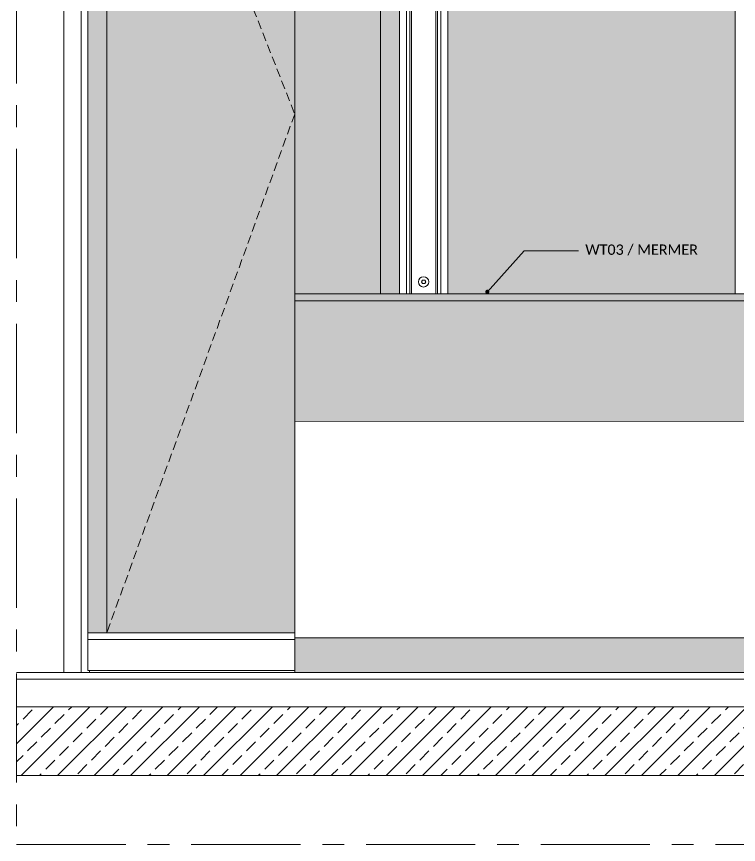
# Model space of a CAD drawing. Header units: millimetres. Extents: x 29001 to 40804, y -8833 to -5892.
# Drawn here: x 33776.9 to 33986.8, y -7170.2 to -6929.6 of the extents above; entities that cross this region are included whole.
import ezdxf
from ezdxf import colors
from ezdxf.entities.mleader import LeaderData, LeaderLine
from ezdxf.math import Vec2, Vec3

# ---------------------------------------------------------------- set-up
doc = ezdxf.new("R2010")
doc.units = ezdxf.units.MM
doc.linetypes.add('( Hidden )', pattern=[0.375, 0.25, -0.125])
doc.linetypes.add('CENTER', pattern=[50.8, 31.75, -6.35, 6.35, -6.35])
doc.layers.get('0').update_dxf_attribs({"lineweight": 0})
for name, color, linetype, lineweight in [('wipeout', 254, 'Continuous', 0), ('xxx_Auto_Duvar_Duvar Gorunus 01', 253, 'Continuous', 0), ('xxx_Auto_Duvar_Duvar Plan Kesit', 7, 'Continuous', 0), ('xxx_Auto_Kaplama_Ahşap', 34, 'Continuous', 0), ('xxx_Auto_Kaplama_Mermer', 23, 'Continuous', 0), ('xxx_Auto_Kaplama_Mermer Tarama', 45, 'Continuous', 0), ('xxx_Auto_Konstruksiyon_Metal', 141, 'Continuous', 0), ('xxx_Auto_Tasiyici_KolonTarama', 253, 'Continuous', 0), ('xxx_Auto_Yardimci_Aks', 30, 'CENTER', 0), ('xxx_Auto_Yardimci_Yazi', 7, 'Continuous', 0)]:
    doc.layers.add(name, color=color, linetype=linetype, lineweight=lineweight)
doc.styles.add('narrow', font='ARIALN.TTF', dxfattribs={"height": 4})

# ---------------------------------------------------------------- blocks, each defined once
blk = doc.blocks.new('_Dot')
at = {"color": 0, "linetype": 'ByBlock', "lineweight": -2}
blk.add_line((-0.5, 0), (-1, 0), dxfattribs=at)
at = {"color": 0, "linetype": 'ByBlock', "const_width": 0.5}
blk.add_lwpolyline([(-0.25, 0, 1), (0.25, 0, 1)], format="xyb", close=True, dxfattribs=at)
blk = doc.blocks.new('havşabaş')
at = {"linetype": 'Continuous'}
blk.add_wipeout([(0, 1.5), (-0.09, 1.5), (-0.19, 1.49), (-0.28, 1.47), (-0.37, 1.45), (-0.46, 1.43), (-0.55, 1.39), (-0.64, 1.36), (-0.72, 1.31), (-0.8, 1.27), (-0.88, 1.21), (-0.96, 1.16), (-1.03, 1.09), (-1.09, 1.03), (-1.16, 0.96), (-1.21, 0.88), (-1.27, 0.8), (-1.31, 0.72), (-1.36, 0.64), (-1.39, 0.55), (-1.43, 0.46), (-1.45, 0.37), (-1.47, 0.28), (-1.49, 0.19), (-1.5, 0.09), (-1.5, 0), (-1.5, -0.09), (-1.49, -0.19), (-1.47, -0.28), (-1.45, -0.37), (-1.43, -0.46), (-1.39, -0.55), (-1.36, -0.64), (-1.31, -0.72), (-1.27, -0.8), (-1.21, -0.88), (-1.16, -0.96), (-1.09, -1.03), (-1.03, -1.09), (-0.96, -1.16), (-0.88, -1.21), (-0.8, -1.27), (-0.72, -1.31), (-0.64, -1.36), (-0.55, -1.39), (-0.46, -1.43), (-0.37, -1.45), (-0.28, -1.47), (-0.19, -1.49), (-0.09, -1.5), (0, -1.5), (0.09, -1.5), (0.19, -1.49), (0.28, -1.47), (0.37, -1.45), (0.46, -1.43), (0.55, -1.39), (0.64, -1.36), (0.72, -1.31), (0.8, -1.27), (0.88, -1.21), (0.96, -1.16), (1.03, -1.09), (1.09, -1.03), (1.16, -0.96), (1.21, -0.88), (1.27, -0.8), (1.31, -0.72), (1.36, -0.64), (1.39, -0.55), (1.43, -0.46), (1.45, -0.37), (1.47, -0.28), (1.49, -0.19), (1.5, -0.09), (1.5, 0), (1.5, 0.09), (1.49, 0.19), (1.47, 0.28), (1.45, 0.37), (1.43, 0.46), (1.39, 0.55), (1.36, 0.64), (1.31, 0.72), (1.27, 0.8), (1.21, 0.88), (1.16, 0.96), (1.09, 1.03), (1.03, 1.09), (0.96, 1.16), (0.88, 1.21), (0.8, 1.27), (0.72, 1.31), (0.64, 1.36), (0.55, 1.39), (0.46, 1.43), (0.37, 1.45), (0.28, 1.47), (0.19, 1.49), (0.09, 1.5)], dxfattribs=at).dxf.layer = 'wipeout'
at = {"layer": 'xxx_Auto_Konstruksiyon_Metal', "linetype": 'Continuous'}
blk.add_lwpolyline([(-0.3, 0.52), (-0.6, 0), (-0.3, -0.52), (0.3, -0.52), (0.6, 0), (0.3, 0.52)], close=True, dxfattribs=at)
blk.add_circle((0, 0), 1.5, dxfattribs=at)

msp = doc.modelspace()

# ---------------------------------------------------------------- hatches: boundary and pattern name
at = {"true_color": 0xb8b8b8}
h = msp.add_hatch(dxfattribs=at)
h.set_pattern_fill('DOTS', color=9)
h.set_pattern_definition([(0, (-36587.6498, 39013.4077), (0.79375, 1.5875), [0, -1.5875])])
h.paths.add_polyline_path([(34292.34, -6819.23), (34381.97, -6819.23), (34381.97, -7010.23), (34292.34, -7010.23)])
h.paths.add_polyline_path([(33857.77, -6819.23), (33888.26, -6819.23), (33888.26, -7010.23), (33857.77, -7010.23)])
h.paths.add_polyline_path([(33797.65, -7108.72), (33857.77, -7108.72), (33857.77, -6819.23), (33797.65, -6819.23)])
at = {"true_color": 0x454a45}
h = msp.add_hatch(color=69, dxfattribs=at)
h.dxf.hatch_style = 1
h.set_gradient(color1=(110, 111, 109), color2=(64, 69, 69), tint=1, name='INVCYLINDER')
h.paths.add_polyline_path([(33902.26, -6819.23), (33985.78, -6819.23), (33985.78, -7010.23), (33902.26, -7010.23)])
at = {"true_color": 0x7e837c}
h = msp.add_hatch(color=8, dxfattribs=at)
h.dxf.hatch_style = 1
h.paths.add_polyline_path([(33857.77, -7120.23), (34384.47, -7120.23), (34384.47, -7110.28), (33857.77, -7110.23)])
at = {"layer": 'xxx_Auto_Kaplama_Mermer Tarama', "linetype": 'Continuous'}
h = msp.add_hatch(dxfattribs=at)
h.set_pattern_fill('DOTS', color=256)
h.set_pattern_definition([(0, (6160.4266, -14730.5363), (0.79375, 1.5875), [0, -1.5875])])
h.paths.add_polyline_path([(34381.97, -7010.23), (33857.77, -7010.23), (33857.77, -7012.23), (34381.97, -7012.23)])
at = {"layer": 'xxx_Auto_Kaplama_Mermer Tarama'}
h = msp.add_hatch(dxfattribs=at)
h.set_pattern_fill('SWAMP', color=256, scale=3)
h.set_pattern_definition([(0, (-73414.6532, -30215.5773), (1.5, 2.59807621), [0.375, -2.625]), (90, (-73414.4657, -30215.5773), (-1.5, 2.59807621), [0.1875, -5.00865242]), (90, (-73414.4188, -30215.5773), (-1.5, 2.59807621), [0.15, -5.04615242]), (90, (-73414.5126, -30215.5773), (-1.5, 2.59807621), [0.15, -5.04615242]), (60, (-73414.372, -30215.5773), (-1.5, 2.59807621), [0.12, -2.88]), (120, (-73414.5594, -30215.5773), (-3, 1e-09), [0.12, -2.88])])
h.paths.add_polyline_path([(34381.97, -7013.73), (34381.97, -7012.23), (33857.77, -7012.23), (33857.77, -7047.23), (34318.98, -7047.27), (34318.98, -7036.23), (34319.7, -7036.23), (34319.7, -7025.16), (34380.97, -7025.16), (34380.97, -7036.23), (34380.97, -7047.23), (34381.97, -7047.23)])
at = {"layer": 'xxx_Auto_Tasiyici_KolonTarama'}
h = msp.add_hatch(dxfattribs=at)
h.set_pattern_fill('ANSI33', color=256, scale=30)
h.set_pattern_definition([(45, (-16214.105, -30976.103), (-5.3033009, 5.3033009), []), (45, (-16208.802, -30976.103), (-5.3033009, 5.3033009), [3.75, -1.875])])
h.paths.add_polyline_path([(34409.95, -7150.23), (34409.95, -7130.23), (33776.91, -7130.23), (33776.91, -7150.23)])

# ---------------------------------------------------------------- linework, layer by layer
at = {"layer": 'xxx_Auto_Duvar_Duvar Gorunus 01', "linetype": 'Continuous'}
msp.add_line((33790.65, -7120.23, 0.02), (33790.65, -6819.23, 0.94), dxfattribs=at)
for points, elevation in [([(33797.65, -7119.73), (33797.65, -6819.23)], 0.02), ([(33803.15, -7108.72), (33803.15, -6819.23)], -4.43), ([(33857.77, -7119.73), (33857.77, -6819.23)], 0), ([(33857.77, -7010.23), (33857.77, -6819.23)], 0), ([(33882.76, -7010.23), (33882.76, -6819.23)], -4.43), ([(33857.77, -7010.23), (34381.97, -7010.23)], -2.63), ([(33797.65, -7108.72), (33857.77, -7108.72)], 0.02), ([(33797.65, -7110.72), (33857.77, -7110.72)], 0.02), ([(33797.65, -7119.73), (33857.77, -7119.73)], -16.71), ([(33797.65, -7119.73), (33798.15, -7119.73), (33798.15, -7120.23)], 0.02)]:
    msp.add_lwpolyline(points, dxfattribs=dict(at, elevation=elevation))
at = {"layer": 'xxx_Auto_Duvar_Duvar Gorunus 01', "linetype": '( Hidden )', "ltscale": 10, "elevation": -4.43}
msp.add_lwpolyline([(33803.15, -6819.23), (33857.77, -6957.97), (33803.15, -7108.72)], dxfattribs=at)
at = {"layer": 'xxx_Auto_Duvar_Duvar Plan Kesit'}
for points in [[(34409.95, -7130.23), (33776.91, -7130.23)], [(33776.91, -7150.23), (34409.95, -7150.23)]]:
    msp.add_lwpolyline(points, dxfattribs=at)
at = {"layer": 'xxx_Auto_Kaplama_Ahşap'}
for p, q in [((33891.26, -6816.23, 0.62), (33891.26, -7010.23, -3.13)), ((33891.76, -7010.23, -3.91), (33891.75, -6815.73, -4.06)), ((33899.26, -7010.23, -2.8), (33899.26, -6816.23, 2.61)), ((33890.26, -6817.23, 4.36), (33890.26, -7010.23, 0.61)), ((33888.26, -6819.23, 0.58), (33888.26, -7010.23, -3.18)), ((33902.26, -7010.23, -1.68), (33902.26, -6819.23, 10)), ((33985.78, -6819.23, 1.16), (33985.78, -7010.23, -7.62))]:
    msp.add_line(p, q, dxfattribs=at)
for points, elevation in [([(33790.65, -7120.23), (33790.65, -6805.23)], -3.3), ([(33795.65, -7120.23), (33795.65, -6805.23)], 0.02), ([(33898.76, -7010.23), (33898.75, -6815.73)], -3.89), ([(33900.26, -6817.23), (33900.26, -7010.23)], -3.89)]:
    msp.add_lwpolyline(points, dxfattribs=dict(at, elevation=elevation))
at = {"layer": 'xxx_Auto_Kaplama_Mermer'}
msp.add_line((34282.06, -7120.23, 0.02), (33776.91, -7120.23, 0.02), dxfattribs=at)
for points, elevation in [([(33857.77, -7010.23), (34381.97, -7010.23), (34381.97, -7012.23), (33857.77, -7012.23)], 0), ([(33857.77, -7120.23), (34318.73, -7120.23), (34318.73, -7110.23), (33857.77, -7110.23)], 0.02)]:
    msp.add_lwpolyline(points, close=True, dxfattribs=dict(at, elevation=elevation))
at = {"layer": 'xxx_Auto_Kaplama_Mermer', "elevation": 0.02}
for points in [[(34318.98, -7012.23), (33857.77, -7012.23), (33857.77, -7047.23), (34318.98, -7047.27), (34318.98, -7036.23)], [(33857.77, -7110.23), (34384.47, -7110.23), (34384.47, -7120.23), (33896.97, -7120.23)], [(33776.91, -7122.23), (34409.95, -7122.23)]]:
    msp.add_lwpolyline(points, dxfattribs=at)

# ---------------------------------------------------------------- leaders
at = {"layer": 'xxx_Auto_Yardimci_Yazi'}
ml = msp.add_multileader_mtext('Standard', dxfattribs=at)
ml.set_content('{\\fCalibri Light|b0|i0|c162|p34;WT03 / MERMER}', color=256, style='narrow')
ml.set_leader_properties(color=256, linetype='ByLayer', lineweight=-1)
ml.set_arrow_properties(name='DOT')
ml.build(insert=Vec2(0, 0))
ml.multileader.update_dxf_attribs({"dogleg_length": 49.61, "arrow_head_size": 1.2})
ctx = ml.context
ctx.base_point, ctx.char_height, ctx.arrow_head_size, ctx.plane_origin = Vec3(33940.26, -6997.68, 0.13), 3, 1.2, Vec3(33594.24, -6871.99, 0.13)
notes = []
notes.append((ctx, [(0, (1, 1, 0), (33924.46, -6997.68, 0.13), (1, 0), 15.8, [(0, [(33913.77, -7009.63, 0.13)], 0, [])])]))
ctx.mtext.insert, ctx.mtext.width, ctx.mtext.defined_height, ctx.mtext.flow_direction = Vec3(33942.26, -6995.87, 0.13), 186.3768, 39.78, 5
for ctx, leaders in notes:
    for number, flags, end, landing, length, lines in leaders:
        leader = LeaderData()
        leader.index, (leader.has_last_leader_line, leader.has_dogleg_vector, leader.attachment_direction) = number, flags
        leader.last_leader_point, leader.dogleg_vector, leader.dogleg_length = Vec3(end), Vec3(landing), length
        for number, points, colour, breaks in lines:
            line = LeaderLine()
            line.index, line.vertices, line.color, line.breaks = number, Vec3.list(points), colors.encode_raw_color(colour), breaks
            leader.lines.append(line)
        ctx.leaders.append(leader)

# ---------------------------------------------------------------- next in the draw order: block references
at = {"linetype": 'Continuous'}
msp.add_blockref('havşabaş', (33895.26, -7006.73, 53.8), dxfattribs=at)

# ---------------------------------------------------------------- next in the draw order: linework, layer by layer
at = {"layer": 'xxx_Auto_Yardimci_Aks'}
msp.add_lwpolyline([(33776.91, -7170.23), (34409.95, -7170.23), (34409.95, -6663.31), (33776.91, -6663.31)], close=True, dxfattribs=at)

doc.saveas('drawing.dxf')
